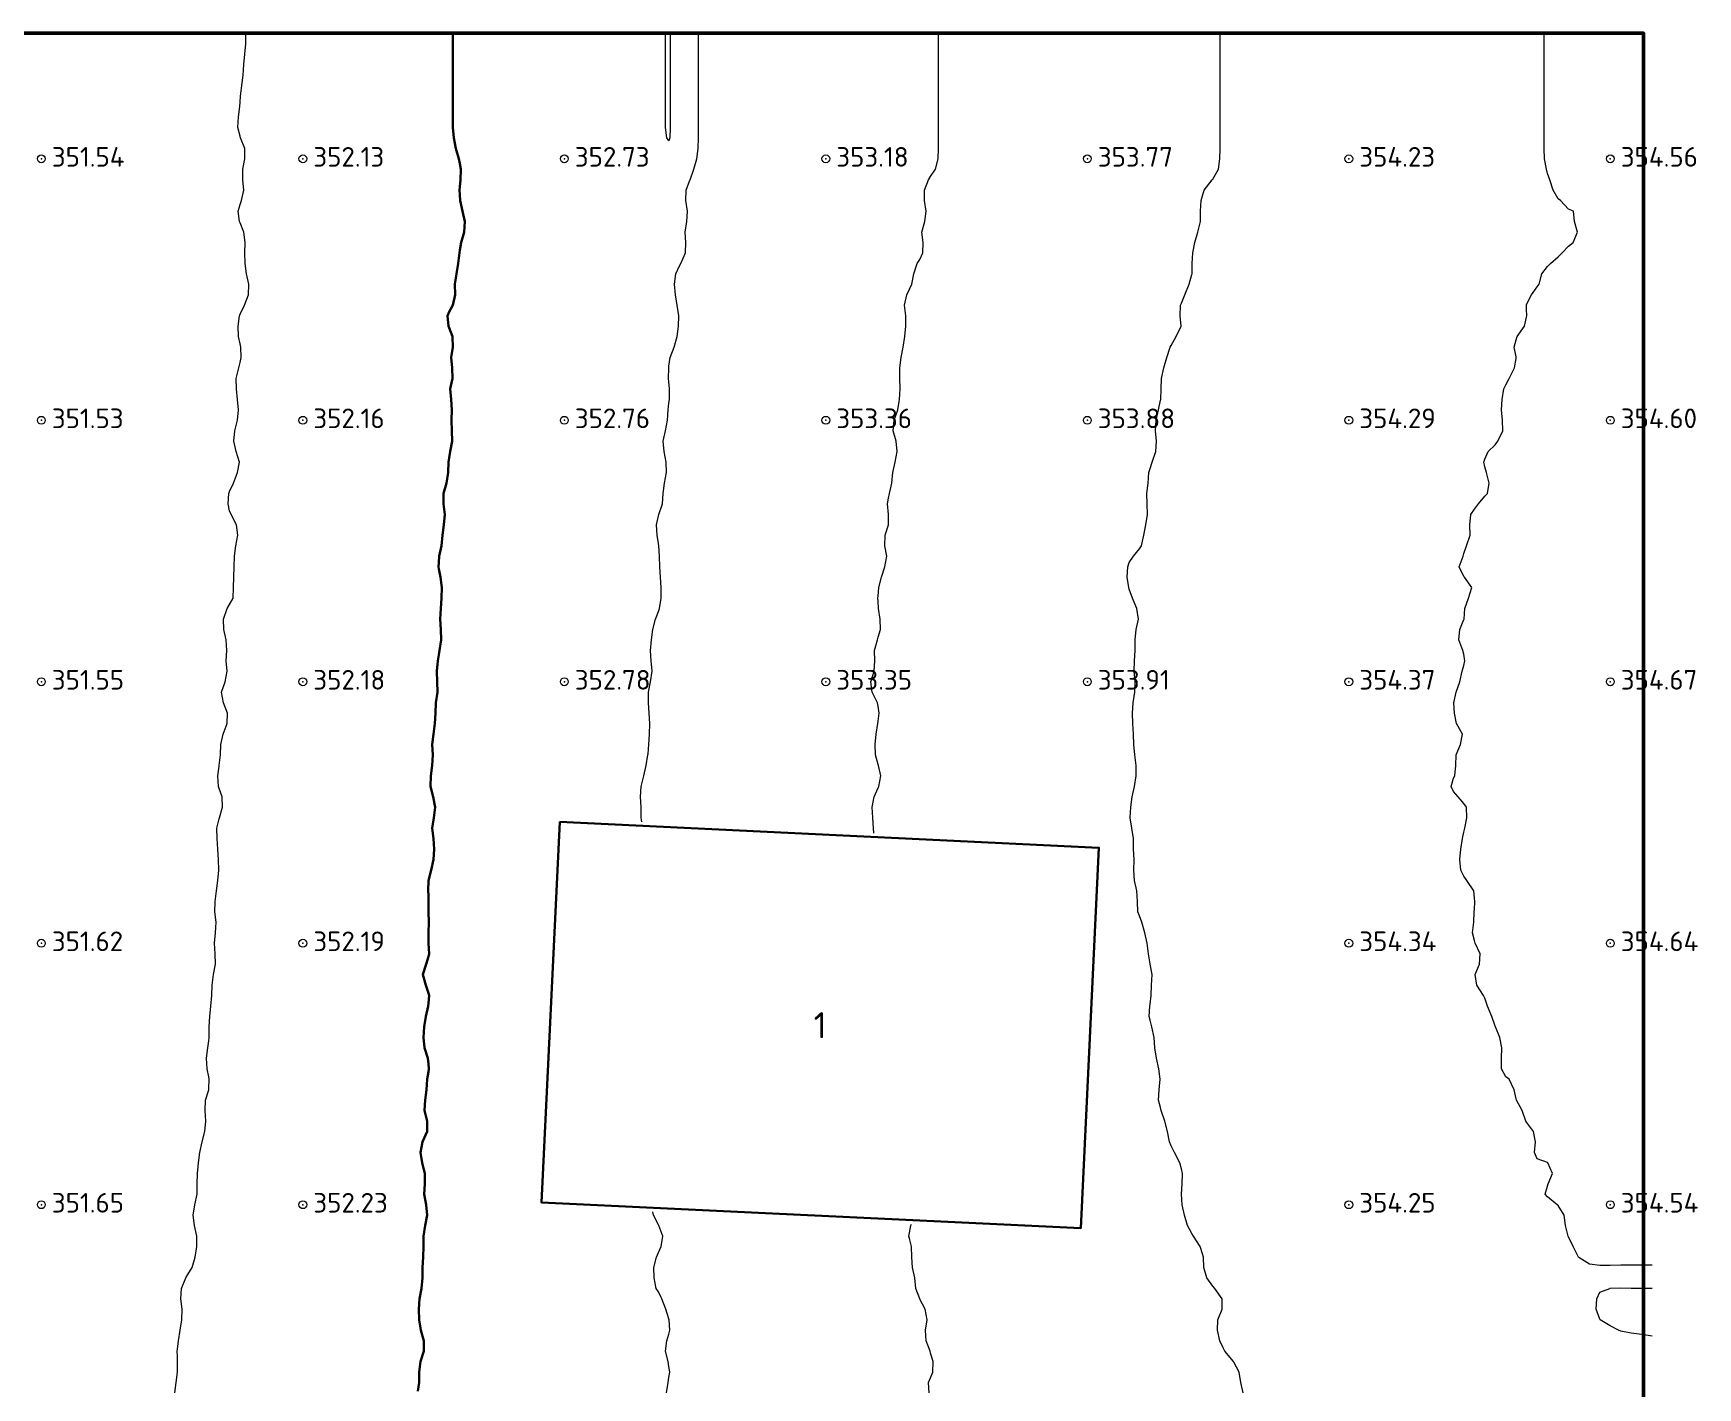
# Model space of a CAD drawing. Header units: metres. Extents: x 137 to 305, y -4507 to -4328.
# Drawn here: x 241.1 to 304.8, y -4379.5 to -4327.7 of the extents above; entities that cross this region are included whole.
import ezdxf
from ezdxf.enums import TextEntityAlignment as Align

# ---------------------------------------------------------------- set-up
doc = ezdxf.new("R2010")
doc.units = ezdxf.units.M
for name, color, linetype, lineweight in [('UZ013_СТРОЕНИЯ', 7, 'Continuous', 30), ('UZ013_СТРОЕНИЯ_ПОДП', 7, 'Continuous', 13), ('UZ329_ГОРИЗОНТАЛИ_ОСН', 30, 'Continuous', 13), ('UZ329_ГОРИЗОНТАЛИ_УТОЛЩ', 30, 'Continuous', 30), ('UZ330_ОТМЕТКИ', 7, 'Continuous', 13), ('КОНТРОЛЬ_ТРЕБУЕТ_ДЕШИФР', 1, 'Continuous', 25), ('РАМКА', 7, 'Continuous', 50)]:
    doc.layers.add(name, color=color, linetype=linetype, lineweight=lineweight)
doc.styles.add('GOST', font='isocpeur.ttf')

msp = doc.modelspace()

# ---------------------------------------------------------------- linework, layer by layer
at = {"layer": 'UZ013_СТРОЕНИЯ'}
msp.add_lwpolyline([(261.24, -4357.912), (281.86, -4358.894), (281.166, -4373.451), (260.547, -4372.469), (261.24, -4357.912)], close=True, dxfattribs=at)
at = {"layer": 'UZ329_ГОРИЗОНТАЛИ_ОСН'}
for points in [[(246.525, -4379.749, 352), (246.579, -4379.349, 352), (246.619, -4378.949, 352), (246.619, -4378.943, 352), (246.628, -4378.549, 352), (246.619, -4378.349, 352), (246.609, -4378.149, 352), (246.619, -4378.068, 352), (246.658, -4377.749, 352), (246.724, -4377.349, 352), (246.785, -4376.949, 352), (246.8, -4376.549, 352), (246.75, -4376.149, 352), (246.772, -4375.749, 352), (246.945, -4375.349, 352), (247.019, -4375.212, 352), (247.189, -4374.949, 352), (247.298, -4374.549, 352), (247.362, -4374.149, 352), (247.36, -4373.749, 352), (247.273, -4373.349, 352), (247.222, -4372.949, 352), (247.294, -4372.549, 352), (247.371, -4372.149, 352), (247.377, -4371.749, 352), (247.392, -4371.349, 352), (247.419, -4371.093, 352), (247.432, -4370.949, 352), (247.482, -4370.549, 352), (247.57, -4370.149, 352), (247.675, -4369.749, 352), (247.71, -4369.349, 352), (247.681, -4368.949, 352), (247.701, -4368.549, 352), (247.817, -4368.149, 352), (247.819, -4368.107, 352), (247.832, -4367.749, 352), (247.819, -4367.663, 352), (247.761, -4367.349, 352), (247.738, -4366.949, 352), (247.779, -4366.549, 352), (247.819, -4366.28, 352), (247.836, -4366.149, 352), (247.839, -4365.749, 352), (247.862, -4365.349, 352), (247.896, -4364.949, 352), (247.933, -4364.549, 352), (247.946, -4364.149, 352), (247.996, -4363.749, 352), (248.074, -4363.349, 352), (248.071, -4362.949, 352), (248.045, -4362.549, 352), (248.083, -4362.149, 352), (248.098, -4361.749, 352), (248.058, -4361.349, 352), (248.064, -4360.949, 352), (248.119, -4360.549, 352), (248.172, -4360.149, 352), (248.203, -4359.749, 352), (248.19, -4359.349, 352), (248.162, -4358.949, 352), (248.136, -4358.549, 352), (248.134, -4358.149, 352), (248.219, -4357.795, 352), (248.232, -4357.749, 352), (248.35, -4357.349, 352), (248.333, -4356.949, 352), (248.219, -4356.632, 352), (248.199, -4356.549, 352), (248.164, -4356.149, 352), (248.219, -4355.778, 352), (248.224, -4355.749, 352), (248.27, -4355.349, 352), (248.288, -4354.949, 352), (248.373, -4354.549, 352), (248.525, -4354.149, 352), (248.538, -4353.749, 352), (248.389, -4353.349, 352), (248.307, -4352.949, 352), (248.45, -4352.549, 352), (248.518, -4352.149, 352), (248.491, -4351.749, 352), (248.511, -4351.349, 352), (248.489, -4350.949, 352), (248.395, -4350.549, 352), (248.38, -4350.149, 352), (248.53, -4349.749, 352), (248.619, -4349.599, 352), (248.75, -4349.349, 352), (248.77, -4348.949, 352), (248.776, -4348.549, 352), (248.796, -4348.149, 352), (248.806, -4347.749, 352), (248.852, -4347.349, 352), (248.937, -4346.949, 352), (248.886, -4346.549, 352), (248.673, -4346.149, 352), (248.619, -4346.006, 352), (248.566, -4345.749, 352), (248.591, -4345.349, 352), (248.619, -4345.277, 352), (248.765, -4344.949, 352), (248.925, -4344.549, 352), (248.992, -4344.149, 352), (248.871, -4343.749, 352), (248.779, -4343.349, 352), (248.819, -4342.949, 352), (248.915, -4342.549, 352), (248.955, -4342.149, 352), (248.925, -4341.749, 352), (248.88, -4341.349, 352), (248.867, -4340.949, 352), (248.968, -4340.549, 352), (249.019, -4340.333, 352), (249.054, -4340.149, 352), (249.043, -4339.749, 352), (249.019, -4339.631, 352), (248.962, -4339.349, 352), (248.94, -4338.949, 352), (249.001, -4338.549, 352), (249.019, -4338.493, 352), (249.181, -4338.149, 352), (249.335, -4337.749, 352), (249.352, -4337.349, 352), (249.265, -4336.949, 352), (249.207, -4336.549, 352), (249.205, -4336.149, 352), (249.207, -4335.749, 352), (249.159, -4335.349, 352), (249.019, -4334.992, 352), (249.002, -4334.949, 352), (248.939, -4334.549, 352), (249.019, -4334.294, 352), (249.072, -4334.149, 352), (249.161, -4333.749, 352), (249.127, -4333.349, 352), (249.121, -4332.949, 352), (249.196, -4332.549, 352), (249.206, -4332.149, 352), (249.037, -4331.749, 352), (249.019, -4331.684, 352), (248.928, -4331.349, 352), (248.964, -4330.949, 352), (249.01, -4330.549, 352), (249.019, -4330.377, 352), (249.039, -4330.149, 352), (249.086, -4329.749, 352), (249.135, -4329.349, 352), (249.166, -4328.949, 352), (249.204, -4328.549, 352), (249.234, -4328.149, 352), (249.242, -4327.749, 352)], [(264.387, -4357.912, 353), (264.356, -4357.749, 353), (264.351, -4357.349, 353), (264.329, -4356.949, 353), (264.355, -4356.549, 353), (264.462, -4356.149, 353), (264.551, -4355.749, 353), (264.614, -4355.349, 353), (264.619, -4355.307, 353), (264.648, -4354.949, 353), (264.679, -4354.549, 353), (264.684, -4354.149, 353), (264.663, -4353.749, 353), (264.636, -4353.349, 353), (264.631, -4352.949, 353), (264.707, -4352.549, 353), (264.776, -4352.149, 353), (264.735, -4351.749, 353), (264.719, -4351.349, 353), (264.752, -4350.949, 353), (264.801, -4350.549, 353), (264.902, -4350.149, 353), (265.019, -4349.866, 353), (265.057, -4349.749, 353), (265.121, -4349.349, 353), (265.116, -4348.949, 353), (265.095, -4348.549, 353), (265.07, -4348.149, 353), (265.057, -4347.749, 353), (265.03, -4347.349, 353), (265.019, -4347.259, 353), (264.972, -4346.949, 353), (264.944, -4346.549, 353), (265.019, -4346.201, 353), (265.032, -4346.149, 353), (265.173, -4345.749, 353), (265.195, -4345.349, 353), (265.248, -4344.949, 353), (265.326, -4344.549, 353), (265.312, -4344.149, 353), (265.232, -4343.749, 353), (265.204, -4343.349, 353), (265.281, -4342.949, 353), (265.362, -4342.549, 353), (265.383, -4342.149, 353), (265.419, -4341.889, 353), (265.438, -4341.749, 353), (265.446, -4341.349, 353), (265.419, -4341.077, 353), (265.408, -4340.949, 353), (265.409, -4340.549, 353), (265.419, -4340.476, 353), (265.47, -4340.149, 353), (265.622, -4339.749, 353), (265.735, -4339.349, 353), (265.784, -4338.949, 353), (265.801, -4338.549, 353), (265.738, -4338.149, 353), (265.665, -4337.749, 353), (265.635, -4337.349, 353), (265.685, -4336.949, 353), (265.819, -4336.648, 353), (265.878, -4336.549, 353), (266.052, -4336.149, 353), (266.066, -4335.749, 353), (266.038, -4335.349, 353), (266.103, -4334.949, 353), (266.134, -4334.549, 353), (266.062, -4334.149, 353), (266.071, -4333.749, 353), (266.219, -4333.367, 353), (266.228, -4333.349, 353), (266.374, -4332.949, 353), (266.485, -4332.549, 353), (266.541, -4332.149, 353), (266.551, -4331.749, 353), (266.551, -4331.349, 353), (266.551, -4330.949, 353), (266.551, -4330.549, 353), (266.551, -4330.149, 353), (266.551, -4329.749, 353), (266.551, -4329.349, 353), (266.551, -4328.949, 353), (266.551, -4328.549, 353), (266.551, -4328.149, 353), (266.551, -4327.749, 353)], [(265.469, -4327.749, 353), (265.469, -4328.149, 353), (265.469, -4328.549, 353), (265.469, -4328.949, 353), (265.469, -4329.349, 353), (265.469, -4329.749, 353), (265.469, -4330.149, 353), (265.469, -4330.549, 353), (265.469, -4330.949, 353), (265.468, -4331.349, 353), (265.451, -4331.749, 353), (265.419, -4331.862, 353), (265.343, -4331.749, 353), (265.291, -4331.349, 353), (265.287, -4330.949, 353), (265.287, -4330.549, 353), (265.287, -4330.149, 353), (265.287, -4329.749, 353), (265.287, -4329.349, 353), (265.287, -4328.949, 353), (265.287, -4328.549, 353), (265.287, -4328.149, 353), (265.287, -4327.749, 353)], [(273.249, -4358.334, 353.5), (273.245, -4358.149, 353.5), (273.211, -4357.749, 353.5), (273.189, -4357.349, 353.5), (273.268, -4356.949, 353.5), (273.419, -4356.6, 353.5), (273.441, -4356.549, 353.5), (273.517, -4356.149, 353.5), (273.428, -4355.749, 353.5), (273.419, -4355.714, 353.5), (273.318, -4355.349, 353.5), (273.301, -4354.949, 353.5), (273.343, -4354.549, 353.5), (273.404, -4354.149, 353.5), (273.419, -4354.059, 353.5), (273.463, -4353.749, 353.5), (273.419, -4353.488, 353.5), (273.392, -4353.349, 353.5), (273.193, -4352.949, 353.5), (273.143, -4352.549, 353.5), (273.264, -4352.149, 353.5), (273.289, -4351.749, 353.5), (273.282, -4351.349, 353.5), (273.391, -4350.949, 353.5), (273.419, -4350.84, 353.5), (273.506, -4350.549, 353.5), (273.492, -4350.149, 353.5), (273.435, -4349.749, 353.5), (273.419, -4349.47, 353.5), (273.412, -4349.349, 353.5), (273.419, -4349.277, 353.5), (273.451, -4348.949, 353.5), (273.548, -4348.549, 353.5), (273.669, -4348.149, 353.5), (273.753, -4347.749, 353.5), (273.679, -4347.349, 353.5), (273.686, -4346.949, 353.5), (273.819, -4346.549, 353.5), (273.819, -4346.549, 353.5), (273.819, -4346.538, 353.5), (273.815, -4346.149, 353.5), (273.779, -4345.749, 353.5), (273.819, -4345.523, 353.5), (273.848, -4345.349, 353.5), (273.944, -4344.949, 353.5), (273.986, -4344.549, 353.5), (274.069, -4344.149, 353.5), (274.152, -4343.749, 353.5), (274.103, -4343.349, 353.5), (273.989, -4342.949, 353.5), (274.037, -4342.549, 353.5), (274.169, -4342.149, 353.5), (274.219, -4341.836, 353.5), (274.233, -4341.749, 353.5), (274.26, -4341.349, 353.5), (274.252, -4340.949, 353.5), (274.246, -4340.549, 353.5), (274.299, -4340.149, 353.5), (274.372, -4339.749, 353.5), (274.438, -4339.349, 353.5), (274.475, -4338.949, 353.5), (274.475, -4338.549, 353.5), (274.429, -4338.149, 353.5), (274.517, -4337.749, 353.5), (274.619, -4337.54, 353.5), (274.704, -4337.349, 353.5), (274.787, -4336.949, 353.5), (274.915, -4336.549, 353.5), (275.019, -4336.397, 353.5), (275.132, -4336.149, 353.5), (275.137, -4335.749, 353.5), (275.096, -4335.349, 353.5), (275.203, -4334.949, 353.5), (275.259, -4334.549, 353.5), (275.195, -4334.149, 353.5), (275.192, -4333.749, 353.5), (275.34, -4333.349, 353.5), (275.419, -4333.225, 353.5), (275.608, -4332.949, 353.5), (275.711, -4332.549, 353.5), (275.731, -4332.149, 353.5), (275.733, -4331.749, 353.5), (275.733, -4331.349, 353.5), (275.733, -4330.949, 353.5), (275.733, -4330.549, 353.5), (275.733, -4330.149, 353.5), (275.733, -4329.749, 353.5), (275.733, -4329.349, 353.5), (275.733, -4328.949, 353.5), (275.733, -4328.549, 353.5), (275.733, -4328.149, 353.5), (275.733, -4327.749, 353.5)], [(287.381, -4379.749, 354), (287.295, -4379.349, 354), (287.225, -4378.949, 354), (287.019, -4378.57, 354), (287.003, -4378.549, 354), (286.682, -4378.149, 354), (286.619, -4378.028, 354), (286.483, -4377.749, 354), (286.399, -4377.349, 354), (286.406, -4376.949, 354), (286.574, -4376.549, 354), (286.576, -4376.149, 354), (286.294, -4375.749, 354), (286.219, -4375.659, 354), (285.987, -4375.349, 354), (285.868, -4374.949, 354), (285.858, -4374.549, 354), (285.819, -4374.423, 354), (285.734, -4374.149, 354), (285.476, -4373.749, 354), (285.419, -4373.65, 354), (285.249, -4373.349, 354), (285.13, -4372.949, 354), (285.039, -4372.549, 354), (285.021, -4372.149, 354), (285.048, -4371.749, 354), (285.062, -4371.349, 354), (285.019, -4371.17, 354), (284.959, -4370.949, 354), (284.755, -4370.549, 354), (284.619, -4370.303, 354), (284.56, -4370.149, 354), (284.479, -4369.749, 354), (284.384, -4369.349, 354), (284.245, -4368.949, 354), (284.219, -4368.831, 354), (284.145, -4368.549, 354), (284.166, -4368.149, 354), (284.205, -4367.749, 354), (284.155, -4367.349, 354), (284.07, -4366.949, 354), (284.005, -4366.549, 354), (283.975, -4366.149, 354), (283.89, -4365.749, 354), (283.819, -4365.497, 354), (283.786, -4365.349, 354), (283.811, -4364.949, 354), (283.819, -4364.879, 354), (283.858, -4364.549, 354), (283.874, -4364.149, 354), (283.895, -4363.749, 354), (283.82, -4363.349, 354), (283.819, -4363.338, 354), (283.763, -4362.949, 354), (283.713, -4362.549, 354), (283.612, -4362.149, 354), (283.502, -4361.749, 354), (283.419, -4361.504, 354), (283.356, -4361.349, 354), (283.333, -4360.949, 354), (283.318, -4360.549, 354), (283.221, -4360.149, 354), (283.199, -4359.749, 354), (283.205, -4359.349, 354), (283.186, -4358.949, 354), (283.178, -4358.549, 354), (283.12, -4358.149, 354), (283.061, -4357.749, 354), (283.083, -4357.349, 354), (283.132, -4356.949, 354), (283.218, -4356.549, 354), (283.289, -4356.149, 354), (283.286, -4355.749, 354), (283.236, -4355.349, 354), (283.197, -4354.949, 354), (283.183, -4354.549, 354), (283.164, -4354.149, 354), (283.141, -4353.749, 354), (283.177, -4353.349, 354), (283.231, -4352.949, 354), (283.243, -4352.549, 354), (283.211, -4352.149, 354), (283.222, -4351.749, 354), (283.251, -4351.349, 354), (283.248, -4350.949, 354), (283.284, -4350.549, 354), (283.373, -4350.149, 354), (283.316, -4349.749, 354), (283.144, -4349.349, 354), (283.019, -4349.011, 354), (283.002, -4348.949, 354), (282.936, -4348.549, 354), (282.962, -4348.149, 354), (283.019, -4347.983, 354), (283.189, -4347.749, 354), (283.419, -4347.464, 354), (283.495, -4347.349, 354), (283.575, -4346.949, 354), (283.659, -4346.549, 354), (283.715, -4346.149, 354), (283.707, -4345.749, 354), (283.696, -4345.349, 354), (283.739, -4344.949, 354), (283.771, -4344.549, 354), (283.819, -4344.397, 354), (283.903, -4344.149, 354), (284.036, -4343.749, 354), (284.059, -4343.349, 354), (284.022, -4342.949, 354), (284.055, -4342.549, 354), (284.136, -4342.149, 354), (284.219, -4341.777, 354), (284.226, -4341.749, 354), (284.245, -4341.349, 354), (284.249, -4340.949, 354), (284.347, -4340.549, 354), (284.461, -4340.149, 354), (284.589, -4339.749, 354), (284.619, -4339.691, 354), (284.814, -4339.349, 354), (285.004, -4338.949, 354), (284.973, -4338.549, 354), (284.981, -4338.149, 354), (285.019, -4338.07, 354), (285.144, -4337.749, 354), (285.316, -4337.349, 354), (285.419, -4336.974, 354), (285.425, -4336.949, 354), (285.429, -4336.549, 354), (285.454, -4336.149, 354), (285.53, -4335.749, 354), (285.645, -4335.349, 354), (285.743, -4334.949, 354), (285.748, -4334.549, 354), (285.774, -4334.149, 354), (285.819, -4333.971, 354), (285.89, -4333.749, 354), (286.195, -4333.349, 354), (286.219, -4333.323, 354), (286.43, -4332.949, 354), (286.488, -4332.549, 354), (286.493, -4332.149, 354), (286.493, -4331.749, 354), (286.493, -4331.349, 354), (286.493, -4330.949, 354), (286.493, -4330.549, 354), (286.493, -4330.149, 354), (286.493, -4329.749, 354), (286.493, -4329.349, 354), (286.493, -4328.949, 354), (286.493, -4328.549, 354), (286.493, -4328.149, 354), (286.493, -4327.749, 354)], [(303.019, -4374.857, 354.5), (302.619, -4374.857, 354.5), (302.219, -4374.857, 354.5), (301.819, -4374.859, 354.5), (301.419, -4374.868, 354.5), (301.019, -4374.877, 354.5), (300.619, -4374.818, 354.5), (300.219, -4374.562, 354.5), (300.208, -4374.549, 354.5), (299.998, -4374.149, 354.5), (299.819, -4373.772, 354.5), (299.811, -4373.749, 354.5), (299.707, -4373.349, 354.5), (299.65, -4372.949, 354.5), (299.419, -4372.577, 354.5), (299.385, -4372.549, 354.5), (299.019, -4372.248, 354.5), (298.927, -4372.149, 354.5), (299.019, -4371.842, 354.5), (299.045, -4371.749, 354.5), (299.204, -4371.349, 354.5), (299.035, -4370.949, 354.5), (299.019, -4370.928, 354.5), (298.619, -4370.795, 354.5), (298.519, -4370.549, 354.5), (298.556, -4370.149, 354.5), (298.481, -4369.749, 354.5), (298.219, -4369.386, 354.5), (298.189, -4369.349, 354.5), (298.044, -4368.949, 354.5), (297.833, -4368.549, 354.5), (297.819, -4368.503, 354.5), (297.743, -4368.149, 354.5), (297.549, -4367.749, 354.5), (297.419, -4367.652, 354.5), (297.258, -4367.349, 354.5), (297.257, -4366.949, 354.5), (297.275, -4366.549, 354.5), (297.188, -4366.149, 354.5), (297.031, -4365.749, 354.5), (297.019, -4365.716, 354.5), (296.891, -4365.349, 354.5), (296.725, -4364.949, 354.5), (296.619, -4364.653, 354.5), (296.574, -4364.549, 354.5), (296.315, -4364.149, 354.5), (296.254, -4363.749, 354.5), (296.412, -4363.349, 354.5), (296.445, -4362.949, 354.5), (296.248, -4362.549, 354.5), (296.219, -4362.446, 354.5), (296.154, -4362.149, 354.5), (296.195, -4361.749, 354.5), (296.214, -4361.349, 354.5), (296.219, -4361.253, 354.5), (296.233, -4360.949, 354.5), (296.219, -4360.824, 354.5), (296.193, -4360.549, 354.5), (295.927, -4360.149, 354.5), (295.819, -4359.98, 354.5), (295.697, -4359.749, 354.5), (295.668, -4359.349, 354.5), (295.701, -4358.949, 354.5), (295.77, -4358.549, 354.5), (295.819, -4358.297, 354.5), (295.853, -4358.149, 354.5), (295.936, -4357.749, 354.5), (295.919, -4357.349, 354.5), (295.819, -4357.203, 354.5), (295.594, -4356.949, 354.5), (295.419, -4356.741, 354.5), (295.328, -4356.549, 354.5), (295.419, -4356.239, 354.5), (295.468, -4356.149, 354.5), (295.516, -4355.749, 354.5), (295.529, -4355.349, 354.5), (295.689, -4354.949, 354.5), (295.762, -4354.549, 354.5), (295.542, -4354.149, 354.5), (295.458, -4353.749, 354.5), (295.431, -4353.349, 354.5), (295.522, -4352.949, 354.5), (295.667, -4352.549, 354.5), (295.755, -4352.149, 354.5), (295.819, -4351.926, 354.5), (295.858, -4351.749, 354.5), (295.819, -4351.499, 354.5), (295.78, -4351.349, 354.5), (295.623, -4350.949, 354.5), (295.658, -4350.549, 354.5), (295.819, -4350.17, 354.5), (295.825, -4350.149, 354.5), (295.859, -4349.749, 354.5), (295.991, -4349.349, 354.5), (296.123, -4348.949, 354.5), (295.836, -4348.549, 354.5), (295.819, -4348.521, 354.5), (295.641, -4348.149, 354.5), (295.787, -4347.749, 354.5), (295.819, -4347.649, 354.5), (295.921, -4347.349, 354.5), (296.059, -4346.949, 354.5), (296.05, -4346.549, 354.5), (296.08, -4346.149, 354.5), (296.219, -4345.948, 354.5), (296.382, -4345.749, 354.5), (296.619, -4345.451, 354.5), (296.723, -4345.349, 354.5), (296.789, -4344.949, 354.5), (296.678, -4344.549, 354.5), (296.619, -4344.329, 354.5), (296.577, -4344.149, 354.5), (296.619, -4344.037, 354.5), (296.747, -4343.749, 354.5), (297.019, -4343.484, 354.5), (297.123, -4343.349, 354.5), (297.309, -4342.949, 354.5), (297.292, -4342.549, 354.5), (297.263, -4342.149, 354.5), (297.284, -4341.749, 354.5), (297.345, -4341.349, 354.5), (297.419, -4341.188, 354.5), (297.554, -4340.949, 354.5), (297.76, -4340.549, 354.5), (297.819, -4340.187, 354.5), (297.823, -4340.149, 354.5), (297.819, -4340.12, 354.5), (297.741, -4339.749, 354.5), (297.819, -4339.474, 354.5), (297.85, -4339.349, 354.5), (298.141, -4338.949, 354.5), (298.219, -4338.611, 354.5), (298.231, -4338.549, 354.5), (298.219, -4338.303, 354.5), (298.211, -4338.149, 354.5), (298.219, -4338.124, 354.5), (298.406, -4337.749, 354.5), (298.619, -4337.45, 354.5), (298.698, -4337.349, 354.5), (298.796, -4336.949, 354.5), (299.019, -4336.665, 354.5), (299.135, -4336.549, 354.5), (299.419, -4336.3, 354.5), (299.572, -4336.149, 354.5), (299.819, -4335.891, 354.5), (299.992, -4335.749, 354.5), (300.169, -4335.349, 354.5), (300.05, -4334.949, 354.5), (300.006, -4334.549, 354.5), (299.819, -4334.474, 354.5), (299.511, -4334.149, 354.5), (299.419, -4334.084, 354.5), (299.238, -4333.749, 354.5), (299.105, -4333.349, 354.5), (299.019, -4333.11, 354.5), (298.973, -4332.949, 354.5), (298.906, -4332.549, 354.5), (298.891, -4332.149, 354.5), (298.89, -4331.749, 354.5), (298.89, -4331.349, 354.5), (298.89, -4330.949, 354.5), (298.89, -4330.549, 354.5), (298.89, -4330.149, 354.5), (298.89, -4329.749, 354.5), (298.89, -4329.349, 354.5), (298.89, -4328.949, 354.5), (298.89, -4328.549, 354.5), (298.89, -4328.149, 354.5), (298.89, -4327.749, 354.5)], [(265.328, -4379.749, 353), (265.385, -4379.349, 353), (265.419, -4379.156, 353), (265.45, -4378.949, 353), (265.419, -4378.738, 353), (265.391, -4378.549, 353), (265.292, -4378.149, 353), (265.337, -4377.749, 353), (265.419, -4377.498, 353), (265.458, -4377.349, 353), (265.432, -4376.949, 353), (265.419, -4376.91, 353), (265.3, -4376.549, 353), (265.144, -4376.149, 353), (265.019, -4375.883, 353), (264.934, -4375.749, 353), (264.856, -4375.349, 353), (264.836, -4374.949, 353), (264.941, -4374.549, 353), (265.019, -4374.382, 353), (265.121, -4374.149, 353), (265.18, -4373.749, 353), (265.034, -4373.349, 353), (265.019, -4373.323, 353), (264.828, -4372.949, 353), (264.808, -4372.823, 353)], [(275.367, -4379.749, 353.5), (275.349, -4379.349, 353.5), (275.419, -4379.164, 353.5), (275.509, -4378.949, 353.5), (275.518, -4378.549, 353.5), (275.419, -4378.22, 353.5), (275.403, -4378.149, 353.5), (275.259, -4377.749, 353.5), (275.233, -4377.349, 353.5), (275.288, -4376.949, 353.5), (275.216, -4376.549, 353.5), (275.019, -4376.162, 353.5), (275.011, -4376.149, 353.5), (274.861, -4375.749, 353.5), (274.82, -4375.349, 353.5), (274.737, -4374.949, 353.5), (274.712, -4374.549, 353.5), (274.689, -4374.149, 353.5), (274.619, -4373.841, 353.5), (274.595, -4373.749, 353.5), (274.619, -4373.625, 353.5), (274.669, -4373.349, 353.5), (274.7, -4373.294, 353.5)], [(303.019, -4377.575, 354.5), (302.619, -4377.509, 354.5), (302.219, -4377.456, 354.5), (301.819, -4377.379, 354.5), (301.73, -4377.349, 354.5), (301.419, -4377.184, 354.5), (301.034, -4376.949, 354.5), (301.019, -4376.926, 354.5), (300.872, -4376.549, 354.5), (300.898, -4376.149, 354.5), (301.019, -4375.893, 354.5), (301.394, -4375.749, 354.5), (301.419, -4375.739, 354.5), (301.819, -4375.732, 354.5), (302.219, -4375.736, 354.5), (302.619, -4375.737, 354.5), (303.019, -4375.737, 354.5)]]:
    msp.add_polyline3d(points, dxfattribs=at)
at = {"layer": 'UZ329_ГОРИЗОНТАЛИ_УТОЛЩ'}
msp.add_polyline3d([(255.819, -4379.673, 352.5), (255.869, -4379.349, 352.5), (255.865, -4378.949, 352.5), (255.92, -4378.549, 352.5), (256.043, -4378.149, 352.5), (256.048, -4377.749, 352.5), (255.934, -4377.349, 352.5), (255.865, -4376.949, 352.5), (255.859, -4376.549, 352.5), (255.875, -4376.149, 352.5), (255.95, -4375.749, 352.5), (255.988, -4375.349, 352.5), (255.99, -4374.949, 352.5), (256.026, -4374.549, 352.5), (256.036, -4374.149, 352.5), (256.036, -4373.749, 352.5), (256.099, -4373.349, 352.5), (256.174, -4372.949, 352.5), (256.134, -4372.549, 352.5), (256.053, -4372.149, 352.5), (256.084, -4371.749, 352.5), (256.083, -4371.349, 352.5), (255.98, -4370.949, 352.5), (255.923, -4370.549, 352.5), (255.994, -4370.149, 352.5), (256.168, -4369.749, 352.5), (256.169, -4369.349, 352.5), (256.076, -4368.949, 352.5), (256.1, -4368.549, 352.5), (256.141, -4368.149, 352.5), (256.178, -4367.749, 352.5), (256.219, -4367.471, 352.5), (256.235, -4367.349, 352.5), (256.219, -4367.155, 352.5), (256.196, -4366.949, 352.5), (256.071, -4366.549, 352.5), (256.03, -4366.149, 352.5), (256.063, -4365.749, 352.5), (256.127, -4365.349, 352.5), (256.207, -4364.949, 352.5), (256.219, -4364.841, 352.5), (256.249, -4364.549, 352.5), (256.219, -4364.456, 352.5), (256.119, -4364.149, 352.5), (256.006, -4363.749, 352.5), (256.131, -4363.349, 352.5), (256.219, -4363.058, 352.5), (256.254, -4362.949, 352.5), (256.227, -4362.549, 352.5), (256.222, -4362.149, 352.5), (256.238, -4361.749, 352.5), (256.225, -4361.349, 352.5), (256.229, -4360.949, 352.5), (256.219, -4360.709, 352.5), (256.212, -4360.549, 352.5), (256.219, -4360.149, 352.5), (256.219, -4360.148, 352.5), (256.321, -4359.749, 352.5), (256.413, -4359.349, 352.5), (256.445, -4358.949, 352.5), (256.419, -4358.549, 352.5), (256.361, -4358.149, 352.5), (256.425, -4357.749, 352.5), (256.483, -4357.349, 352.5), (256.406, -4356.949, 352.5), (256.304, -4356.549, 352.5), (256.311, -4356.149, 352.5), (256.36, -4355.749, 352.5), (256.383, -4355.349, 352.5), (256.368, -4354.949, 352.5), (256.409, -4354.549, 352.5), (256.469, -4354.149, 352.5), (256.485, -4353.749, 352.5), (256.503, -4353.349, 352.5), (256.569, -4352.949, 352.5), (256.56, -4352.549, 352.5), (256.546, -4352.149, 352.5), (256.58, -4351.749, 352.5), (256.619, -4351.524, 352.5), (256.647, -4351.349, 352.5), (256.707, -4350.949, 352.5), (256.701, -4350.549, 352.5), (256.671, -4350.149, 352.5), (256.696, -4349.749, 352.5), (256.726, -4349.349, 352.5), (256.734, -4348.949, 352.5), (256.678, -4348.549, 352.5), (256.619, -4348.224, 352.5), (256.61, -4348.149, 352.5), (256.619, -4347.99, 352.5), (256.637, -4347.749, 352.5), (256.721, -4347.349, 352.5), (256.755, -4346.949, 352.5), (256.804, -4346.549, 352.5), (256.845, -4346.149, 352.5), (256.793, -4345.749, 352.5), (256.8, -4345.349, 352.5), (256.909, -4344.949, 352.5), (256.971, -4344.549, 352.5), (256.988, -4344.149, 352.5), (257.019, -4343.984, 352.5), (257.051, -4343.749, 352.5), (257.132, -4343.349, 352.5), (257.118, -4342.949, 352.5), (257.098, -4342.549, 352.5), (257.122, -4342.149, 352.5), (257.094, -4341.749, 352.5), (257.054, -4341.349, 352.5), (257.139, -4340.949, 352.5), (257.134, -4340.549, 352.5), (257.092, -4340.149, 352.5), (257.153, -4339.749, 352.5), (257.139, -4339.349, 352.5), (257.019, -4339.016, 352.5), (256.984, -4338.949, 352.5), (256.947, -4338.549, 352.5), (257.019, -4338.408, 352.5), (257.153, -4338.149, 352.5), (257.242, -4337.749, 352.5), (257.233, -4337.349, 352.5), (257.289, -4336.949, 352.5), (257.364, -4336.549, 352.5), (257.404, -4336.149, 352.5), (257.419, -4336.046, 352.5), (257.468, -4335.749, 352.5), (257.583, -4335.349, 352.5), (257.613, -4334.949, 352.5), (257.525, -4334.549, 352.5), (257.436, -4334.149, 352.5), (257.419, -4333.929, 352.5), (257.405, -4333.749, 352.5), (257.419, -4333.618, 352.5), (257.447, -4333.349, 352.5), (257.466, -4332.949, 352.5), (257.419, -4332.732, 352.5), (257.388, -4332.549, 352.5), (257.275, -4332.149, 352.5), (257.188, -4331.749, 352.5), (257.16, -4331.349, 352.5), (257.155, -4330.949, 352.5), (257.155, -4330.549, 352.5), (257.155, -4330.149, 352.5), (257.155, -4329.749, 352.5), (257.155, -4329.349, 352.5), (257.155, -4328.949, 352.5), (257.155, -4328.549, 352.5), (257.155, -4328.149, 352.5), (257.155, -4327.749, 352.5)], dxfattribs=at)
at = {"layer": 'UZ330_ОТМЕТКИ'}
for centre in [(241.419, -4332.549, 351.538), (251.419, -4332.549, 352.126), (261.419, -4332.549, 352.733), (271.419, -4332.549, 353.179), (281.419, -4332.549, 353.774), (291.419, -4332.549, 354.231), (301.419, -4332.549, 354.557), (241.419, -4342.549, 351.535), (251.419, -4342.549, 352.163), (261.419, -4342.549, 352.763), (271.419, -4342.549, 353.359), (281.419, -4342.549, 353.881), (291.419, -4342.549, 354.291), (301.419, -4342.549, 354.604), (241.419, -4352.549, 351.553), (251.419, -4352.549, 352.177), (261.419, -4352.549, 352.776), (271.419, -4352.549, 353.349), (281.419, -4352.549, 353.906), (291.419, -4352.549, 354.367), (301.419, -4352.549, 354.672), (241.419, -4362.549, 351.624), (251.419, -4362.549, 352.191), (291.419, -4362.549, 354.339), (301.419, -4362.549, 354.636), (241.419, -4372.549, 351.649), (251.419, -4372.549, 352.233), (291.419, -4372.549, 354.249), (301.419, -4372.549, 354.535)]:
    msp.add_circle(centre, 0.15, dxfattribs=at)
for p in [(241.419, -4332.549, 351.538), (251.419, -4332.549, 352.126), (261.419, -4332.549, 352.733), (271.419, -4332.549, 353.179), (281.419, -4332.549, 353.774), (291.419, -4332.549, 354.231), (301.419, -4332.549, 354.557), (241.419, -4342.549, 351.535), (251.419, -4342.549, 352.163), (261.419, -4342.549, 352.763), (271.419, -4342.549, 353.359), (281.419, -4342.549, 353.881), (291.419, -4342.549, 354.291), (301.419, -4342.549, 354.604), (241.419, -4352.549, 351.553), (251.419, -4352.549, 352.177), (261.419, -4352.549, 352.776), (271.419, -4352.549, 353.349), (281.419, -4352.549, 353.906), (291.419, -4352.549, 354.367), (301.419, -4352.549, 354.672), (241.419, -4362.549, 351.624), (251.419, -4362.549, 352.191), (291.419, -4362.549, 354.339), (301.419, -4362.549, 354.636), (241.419, -4372.549, 351.649), (251.419, -4372.549, 352.233), (291.419, -4372.549, 354.249), (301.419, -4372.549, 354.535)]:
    msp.add_point(p, dxfattribs=at)
at = {"layer": 'КОНТРОЛЬ_ТРЕБУЕТ_ДЕШИФР'}
msp.add_lwpolyline([(261.24, -4357.912), (281.86, -4358.894), (281.166, -4373.451), (260.547, -4372.469), (261.24, -4357.912)], close=True, dxfattribs=at)
at = {"layer": 'РАМКА'}
msp.add_lwpolyline([(136.619, -4493.97), (302.693, -4493.97), (302.693, -4327.749), (136.619, -4327.749)], close=True, dxfattribs=at)

# ---------------------------------------------------------------- texts
at = {"layer": 'UZ013_СТРОЕНИЯ_ПОДП', "style": 'GOST'}
msp.add_text('1', height=1, dxfattribs=at).set_placement((271.203, -4365.682), align=Align.MIDDLE_CENTER)
at = {"layer": 'UZ330_ОТМЕТКИ', "style": 'GOST'}
for s, p in [('351.54', (241.819, -4332.849)), ('352.13', (251.819, -4332.849)), ('352.73', (261.819, -4332.849)), ('353.18', (271.819, -4332.849)), ('353.77', (281.819, -4332.849)), ('354.23', (291.819, -4332.849)), ('354.56', (301.819, -4332.849)), ('351.53', (241.819, -4342.849)), ('352.16', (251.819, -4342.849)), ('352.76', (261.819, -4342.849)), ('353.36', (271.819, -4342.849)), ('353.88', (281.819, -4342.849)), ('354.29', (291.819, -4342.849)), ('354.60', (301.819, -4342.849)), ('351.55', (241.819, -4352.849)), ('352.18', (251.819, -4352.849)), ('352.78', (261.819, -4352.849)), ('353.35', (271.819, -4352.849)), ('353.91', (281.819, -4352.849)), ('354.37', (291.819, -4352.849)), ('354.67', (301.819, -4352.849)), ('351.62', (241.819, -4362.849)), ('352.19', (251.819, -4362.849)), ('354.34', (291.819, -4362.849)), ('354.64', (301.819, -4362.849)), ('351.65', (241.819, -4372.849)), ('352.23', (251.819, -4372.849)), ('354.25', (291.819, -4372.849)), ('354.54', (301.819, -4372.849))]:
    msp.add_text(s, height=0.75, dxfattribs=at).set_placement(p)

doc.saveas('drawing.dxf')
